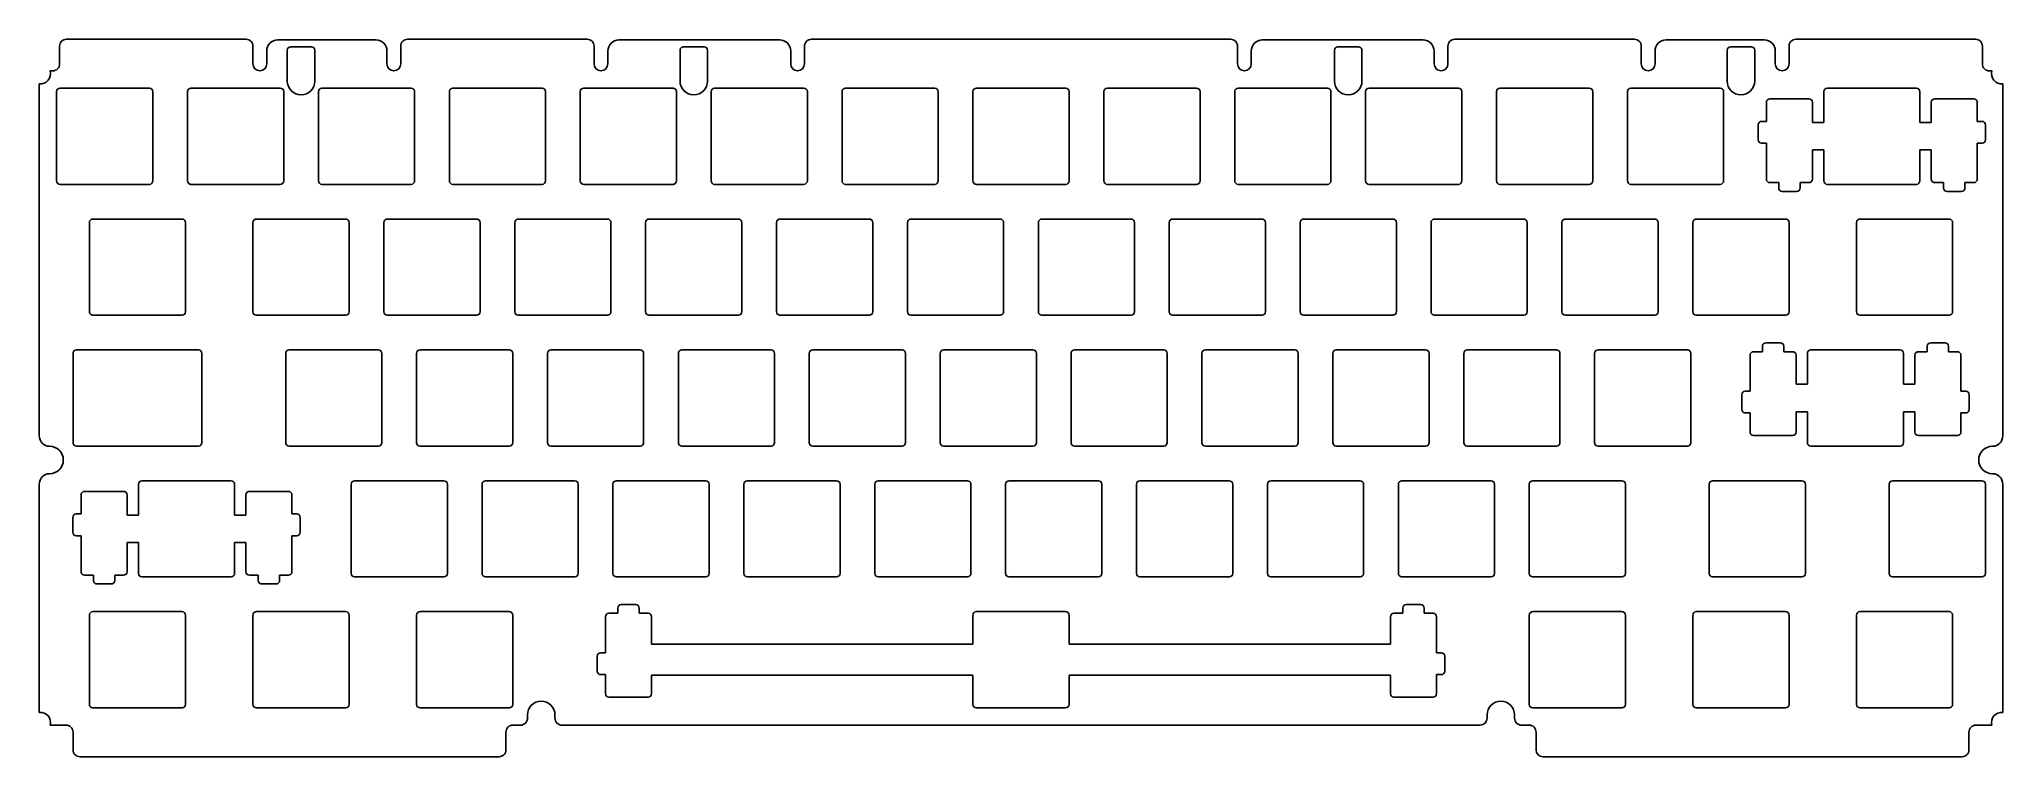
# Model space of a CAD drawing. Header units: millimetres. Extents: x 0 to 286, y 0 to 104.
import ezdxf

# ---------------------------------------------------------------- set-up
doc = ezdxf.new("R2010")
doc.units = ezdxf.units.MM
doc.layers.add('默认', color=18, linetype='Continuous', true_color=0x000000)

msp = doc.modelspace()

# ---------------------------------------------------------------- linework, layer by layer
at = {"color": 7, "linetype": 'Continuous'}
for p, q in [((273.2, 97.33), (260.2, 97.33)), ((251.35, 92.5), (251.35, 95.28)), ((251.85, 95.78), (257.55, 95.78)), ((258.05, 95.28), (258.05, 92.33)), ((275.35, 95.28), (275.35, 92.33)), ((281.55, 95.78), (275.85, 95.78)), ((282.05, 92.5), (282.05, 95.28)), ((250.15, 89.83), (250.15, 92)), ((250.65, 92.5), (251.35, 92.5)), ((258.05, 92.33), (259.7, 92.33)), ((275.35, 92.33), (273.7, 92.33)), ((282.75, 92.5), (282.05, 92.5)), ((283.25, 89.83), (283.25, 92)), ((251.35, 89.33), (250.65, 89.33)), ((251.35, 84.08), (251.35, 89.33)), ((282.05, 89.33), (282.75, 89.33)), ((282.05, 84.08), (282.05, 89.33)), ((259.7, 88.33), (258.05, 88.33)), ((273.7, 88.33), (275.35, 88.33)), ((253.15, 83.58), (251.85, 83.58)), ((253.15, 82.8), (253.15, 83.58)), ((257.55, 83.58), (256.25, 83.58)), ((256.25, 83.58), (256.25, 82.8)), ((260.2, 83.33), (273.2, 83.33)), ((275.85, 83.58), (277.15, 83.58)), ((277.15, 83.58), (277.15, 82.8)), ((280.25, 83.58), (281.55, 83.58)), ((280.25, 82.8), (280.25, 83.58)), ((255.75, 82.3), (253.65, 82.3)), ((277.65, 82.3), (279.75, 82.3)), ((253.37, 60.25), (251.27, 60.25)), ((275.27, 60.25), (277.37, 60.25)), ((248.97, 58.47), (248.97, 53.22)), ((250.77, 58.97), (249.47, 58.97)), ((250.77, 59.75), (250.77, 58.97)), ((253.87, 58.97), (253.87, 59.75)), ((255.17, 58.97), (253.87, 58.97)), ((270.82, 59.22), (257.82, 59.22)), ((273.47, 58.97), (274.77, 58.97)), ((274.77, 58.97), (274.77, 59.75)), ((277.87, 59.75), (277.87, 58.97)), ((277.87, 58.97), (279.17, 58.97)), ((279.67, 58.47), (279.67, 53.22)), ((247.77, 52.72), (247.77, 50.55)), ((248.97, 53.22), (248.27, 53.22)), ((255.67, 54.22), (257.32, 54.22)), ((272.97, 54.22), (271.32, 54.22)), ((279.67, 53.22), (280.37, 53.22)), ((280.87, 52.72), (280.87, 50.55)), ((248.27, 50.05), (248.97, 50.05)), ((248.97, 50.05), (248.97, 47.27)), ((257.32, 50.22), (255.67, 50.22)), ((255.67, 47.27), (255.67, 50.22)), ((271.32, 50.22), (272.97, 50.22)), ((272.97, 47.27), (272.97, 50.22)), ((280.37, 50.05), (279.67, 50.05)), ((279.67, 50.05), (279.67, 47.27)), ((249.47, 46.77), (255.17, 46.77)), ((279.17, 46.77), (273.47, 46.77)), ((257.82, 45.22), (270.82, 45.22)), ((27.93, 40.18), (14.93, 40.18)), ((6.08, 35.35), (6.08, 38.13)), ((6.58, 38.63), (12.28, 38.63)), ((12.78, 38.13), (12.78, 35.18)), ((30.08, 38.13), (30.08, 35.18)), ((36.28, 38.63), (30.58, 38.63)), ((36.78, 35.35), (36.78, 38.13)), ((4.88, 32.68), (4.88, 34.85)), ((5.38, 35.35), (6.08, 35.35)), ((12.78, 35.18), (14.43, 35.18)), ((30.08, 35.18), (28.43, 35.18)), ((37.48, 35.35), (36.78, 35.35)), ((37.98, 32.68), (37.98, 34.85)), ((6.08, 32.18), (5.38, 32.18)), ((6.08, 26.93), (6.08, 32.18)), ((36.78, 32.18), (37.48, 32.18)), ((36.78, 26.93), (36.78, 32.18)), ((14.43, 31.18), (12.78, 31.18)), ((28.43, 31.18), (30.08, 31.18)), ((7.88, 26.43), (6.58, 26.43)), ((7.88, 25.65), (7.88, 26.43)), ((12.28, 26.43), (10.98, 26.43)), ((10.98, 26.43), (10.98, 25.65)), ((14.93, 26.18), (27.93, 26.18)), ((30.58, 26.43), (31.88, 26.43)), ((31.88, 26.43), (31.88, 25.65)), ((34.98, 26.43), (36.28, 26.43)), ((34.98, 25.65), (34.98, 26.43)), ((10.48, 25.15), (8.38, 25.15)), ((32.38, 25.15), (34.48, 25.15)), ((82.4, 20.38), (82.4, 15.13)), ((84.2, 20.88), (82.9, 20.88)), ((84.2, 21.65), (84.2, 20.88)), ((86.8, 22.15), (84.7, 22.15)), ((87.3, 20.88), (87.3, 21.65)), ((88.6, 20.88), (87.3, 20.88)), ((89.1, 16.38), (89.1, 20.38)), ((135.87, 20.62), (135.87, 16.38)), ((149.37, 21.12), (136.37, 21.12)), ((149.87, 16.38), (149.87, 20.62)), ((196.65, 16.38), (196.65, 20.38)), ((197.15, 20.88), (198.45, 20.88)), ((198.45, 20.88), (198.45, 21.65)), ((198.95, 22.15), (201.05, 22.15)), ((201.55, 21.65), (201.55, 20.88)), ((201.55, 20.88), (202.85, 20.88)), ((203.35, 20.38), (203.35, 15.13)), ((81.2, 14.63), (81.2, 12.45)), ((82.4, 15.13), (81.7, 15.13)), ((203.35, 15.13), (204.05, 15.13)), ((204.55, 14.63), (204.55, 12.45)), ((81.7, 11.95), (82.4, 11.95)), ((82.4, 11.95), (82.4, 9.18)), ((89.1, 11.88), (135.87, 11.88)), ((89.1, 9.18), (89.1, 11.88)), ((135.87, 11.88), (135.87, 7.62)), ((196.65, 11.88), (149.87, 11.88)), ((149.87, 7.62), (149.87, 11.88)), ((196.65, 9.18), (196.65, 11.88)), ((204.05, 11.95), (203.35, 11.95)), ((203.35, 11.95), (203.35, 9.18)), ((82.9, 8.68), (88.6, 8.68)), ((202.85, 8.68), (197.15, 8.68)), ((136.37, 7.12), (149.37, 7.12))]:
    msp.add_line(p, q, dxfattribs=at)
for p, q in [((259.7, 96.83), (259.7, 92.33)), ((273.7, 96.83), (273.7, 92.33)), ((258.05, 88.33), (258.05, 84.08)), ((259.7, 83.83), (259.7, 88.33)), ((273.7, 88.33), (273.7, 83.83)), ((275.35, 88.33), (275.35, 84.08)), ((255.67, 54.22), (255.67, 58.47)), ((257.32, 58.72), (257.32, 54.22)), ((271.32, 58.72), (271.32, 54.22)), ((272.97, 54.22), (272.97, 58.47)), ((257.32, 45.72), (257.32, 50.22)), ((271.32, 50.22), (271.32, 45.72)), ((14.43, 39.68), (14.43, 35.18)), ((28.43, 39.68), (28.43, 35.18)), ((12.78, 31.18), (12.78, 26.93)), ((14.43, 26.68), (14.43, 31.18)), ((28.43, 31.18), (28.43, 26.68)), ((30.08, 31.18), (30.08, 26.93)), ((135.87, 16.38), (89.1, 16.38)), ((149.87, 16.38), (196.65, 16.38))]:
    msp.add_line(p, q)
for centre, start, end in [((260.2, 96.83), 90, 180), ((273.2, 96.83), 0, 90), ((257.55, 84.08), 270, 0), ((260.2, 83.83), 180, 270), ((273.2, 83.83), 270, 360), ((275.85, 84.08), 180, 270), ((255.17, 58.47), 0, 90), ((257.82, 58.72), 90, 180), ((270.82, 58.72), 0, 90), ((273.47, 58.47), 90, 180), ((257.82, 45.72), 180, 270), ((270.82, 45.72), 270, 360), ((14.93, 39.68), 90, 180), ((27.93, 39.68), 0, 90), ((12.28, 26.93), 270, 0), ((14.93, 26.68), 180, 270), ((27.93, 26.68), 270, 360), ((30.58, 26.93), 180, 270)]:
    msp.add_arc(centre, 0.5, start, end)
for centre, start, end in [((251.85, 95.28), 90, 180), ((257.55, 95.28), 0, 90), ((275.85, 95.28), 90, 180), ((281.55, 95.28), 0, 90), ((250.65, 92), 90, 180), ((282.75, 92), 0, 90), ((250.65, 89.83), 180, 270), ((282.75, 89.83), 270, 0), ((251.85, 84.08), 180, 270), ((281.55, 84.08), 270, 0), ((253.65, 82.8), 180, 270), ((255.75, 82.8), 270, 0), ((277.65, 82.8), 180, 270), ((279.75, 82.8), 270, 0), ((251.27, 59.75), 90, 180), ((253.37, 59.75), 0, 90), ((275.27, 59.75), 90, 180), ((277.37, 59.75), 0, 90), ((249.47, 58.47), 90, 180), ((279.17, 58.47), 0, 90), ((248.27, 52.72), 90, 180), ((280.37, 52.72), 0, 90), ((248.27, 50.55), 180, 270), ((280.37, 50.55), 270, 0), ((249.47, 47.27), 180, 270), ((255.17, 47.27), 270, 0), ((273.47, 47.27), 180, 270), ((279.17, 47.27), 270, 0), ((6.58, 38.13), 90, 180), ((12.28, 38.13), 0, 90), ((30.58, 38.13), 90, 180), ((36.28, 38.13), 0, 90), ((5.38, 34.85), 90, 180), ((37.48, 34.85), 0, 90), ((5.38, 32.68), 180, 270), ((37.48, 32.68), 270, 0), ((6.58, 26.93), 180, 270), ((36.28, 26.93), 270, 0), ((8.38, 25.65), 180, 270), ((10.48, 25.65), 270, 0), ((32.38, 25.65), 180, 270), ((34.48, 25.65), 270, 0), ((82.9, 20.38), 90, 180), ((84.7, 21.65), 90, 180), ((86.8, 21.65), 0, 90), ((88.6, 20.38), 0, 90), ((136.37, 20.62), 90, 180), ((149.37, 20.62), 0, 90), ((197.15, 20.38), 90, 180), ((198.95, 21.65), 90, 180), ((201.05, 21.65), 0, 90), ((202.85, 20.38), 0, 90), ((81.7, 14.63), 90, 180), ((204.05, 14.63), 0, 90), ((81.7, 12.45), 180, 270), ((204.05, 12.45), 270, 0), ((82.9, 9.18), 180, 270), ((88.6, 9.18), 270, 0), ((197.15, 9.18), 180, 270), ((202.85, 9.18), 270, 0), ((136.37, 7.62), 180, 270), ((149.37, 7.62), 270, 0)]:
    msp.add_arc(centre, 0.5, start, end, dxfattribs=at)
at = {"layer": '默认', "color": 7, "true_color": 0xffffff}
for points in [[(285.75, 6.46), (285.75, 39.7, 0.414214), (284.25, 41.2, -1), (284.25, 45.2, 0.414214), (285.75, 46.7), (285.75, 97.94, -0.527347), (284.17, 99.85), (283.8, 99.85, -0.414214), (282.8, 100.85), (282.8, 103.45, 0.414214), (281.8, 104.45), (255.65, 104.45, 0.414214), (254.65, 103.45), (254.65, 100.85, -1), (252.65, 100.85), (252.65, 102.75, 0.414214), (251.05, 104.35), (236.75, 104.35, 0.414214), (235.15, 102.75), (235.15, 100.85, -1), (233.15, 100.85), (233.15, 103.45, 0.414214), (232.15, 104.45), (206, 104.45, 0.414214), (205, 103.45), (205, 100.85, -1), (203, 100.85), (203, 102.75, 0.414214), (201.4, 104.35), (177.98, 104.35, 0.414214), (176.38, 102.75), (176.38, 100.85, -1), (174.38, 100.85), (174.38, 103.45, 0.414214), (173.38, 104.45), (112.37, 104.45, 0.414214), (111.37, 103.45), (111.37, 100.85, -1), (109.37, 100.85), (109.37, 102.75, 0.414214), (107.77, 104.35), (84.35, 104.35, 0.414214), (82.75, 102.75), (82.75, 100.85, -1), (80.75, 100.85), (80.75, 103.45, 0.414214), (79.75, 104.45), (53.6, 104.45, 0.414214), (52.6, 103.45), (52.6, 100.85, -1), (50.6, 100.85), (50.6, 102.75, 0.414214), (49, 104.35), (34.7, 104.35, 0.414214), (33.1, 102.75), (33.1, 100.85, -1), (31.1, 100.85), (31.1, 103.45, 0.414214), (30.1, 104.45), (3.95, 104.45, 0.414214), (2.95, 103.45), (2.95, 100.85, -0.414214), (1.95, 99.85), (1.58, 99.85, -0.527347), (0, 97.94), (0, 46.7, 0.414214), (1.5, 45.2, -1), (1.5, 41.2, 0.414214), (0, 39.7), (0, 6.46, -0.51635), (1.59, 4.6), (3.91, 4.6, -0.414214), (4.91, 3.6), (4.91, 1, 0.414214), (5.91, 0), (66.91, 0, 0.414214), (67.91, 1), (67.91, 3.6, -0.414214), (68.91, 4.6), (70.05, 4.6, 0.414214), (71.05, 5.6), (71.05, 6.1, -1), (75.05, 6.1), (75.05, 5.6, 0.414214), (76.05, 4.6), (209.71, 4.6, 0.414213), (210.71, 5.6), (210.71, 6.1, -1), (214.71, 6.1), (214.71, 5.6, 0.414214), (215.71, 4.6), (216.84, 4.6, -0.414214), (217.84, 3.6), (217.84, 1, 0.414114), (218.84, 0), (279.84, 0, 0.414214), (280.84, 1), (280.84, 3.6, -0.414214), (281.84, 4.6), (284.16, 4.6, -0.516318)], [(40.1, 98.35, -1), (36.1, 98.35), (36.1, 102.85, -0.414214), (36.6, 103.35), (39.6, 103.35, -0.414214), (40.1, 102.85)], [(97.25, 98.35, -1), (93.25, 98.35), (93.25, 102.85, -0.414214), (93.75, 103.35), (96.75, 103.35, -0.414214), (97.25, 102.85)], [(192.5, 102.85), (192.5, 98.35, -1), (188.5, 98.35), (188.5, 102.85, -0.414214), (189, 103.35), (192, 103.35, -0.414214)], [(245.65, 102.85, -0.414214), (246.15, 103.35), (249.15, 103.35, -0.414214), (249.65, 102.85), (249.65, 98.35, -1), (245.65, 98.35)], [(16.03, 97.33, -0.414214), (16.53, 96.83), (16.53, 83.83, -0.414214), (16.03, 83.33), (3.03, 83.33, -0.414214), (2.53, 83.83), (2.53, 96.83, -0.414214), (3.03, 97.33)], [(35.08, 97.33, -0.414214), (35.58, 96.83), (35.58, 83.83, -0.414214), (35.08, 83.33), (22.08, 83.33, -0.414214), (21.58, 83.83), (21.58, 96.83, -0.414214), (22.08, 97.33)], [(54.13, 97.33, -0.414214), (54.63, 96.83), (54.63, 83.83, -0.414214), (54.13, 83.33), (41.13, 83.33, -0.414214), (40.63, 83.83), (40.63, 96.83, -0.414214), (41.13, 97.33)], [(73.18, 97.33, -0.414214), (73.68, 96.83), (73.68, 83.83, -0.414214), (73.18, 83.33), (60.18, 83.33, -0.414214), (59.68, 83.83), (59.68, 96.83, -0.414214), (60.18, 97.33)], [(92.23, 97.33, -0.414214), (92.73, 96.83), (92.73, 83.83, -0.414214), (92.23, 83.33), (79.23, 83.33, -0.414214), (78.73, 83.83), (78.73, 96.83, -0.414214), (79.23, 97.33)], [(111.28, 97.33, -0.414214), (111.78, 96.83), (111.78, 83.83, -0.414214), (111.28, 83.33), (98.28, 83.33, -0.414214), (97.78, 83.83), (97.78, 96.83, -0.414214), (98.28, 97.33)], [(130.33, 97.33, -0.414214), (130.83, 96.83), (130.83, 83.83, -0.414214), (130.33, 83.33), (117.33, 83.33, -0.414214), (116.83, 83.83), (116.83, 96.83, -0.414214), (117.33, 97.33)], [(149.38, 97.33, -0.414214), (149.88, 96.83), (149.88, 83.83, -0.414214), (149.38, 83.33), (136.38, 83.33, -0.414214), (135.88, 83.83), (135.88, 96.83, -0.414214), (136.38, 97.33)], [(168.43, 97.33, -0.414214), (168.93, 96.83), (168.93, 83.83, -0.414214), (168.43, 83.33), (155.43, 83.33, -0.414214), (154.93, 83.83), (154.93, 96.83, -0.414214), (155.43, 97.33)], [(187.48, 97.33, -0.414214), (187.98, 96.83), (187.98, 83.83, -0.414214), (187.48, 83.33), (174.48, 83.33, -0.414214), (173.98, 83.83), (173.98, 96.83, -0.414214), (174.48, 97.33)], [(206.53, 97.33, -0.414214), (207.03, 96.83), (207.03, 83.83, -0.414214), (206.53, 83.33), (193.53, 83.33, -0.414214), (193.03, 83.83), (193.03, 96.83, -0.414214), (193.53, 97.33)], [(225.58, 97.33, -0.414214), (226.08, 96.83), (226.08, 83.83, -0.414214), (225.58, 83.33), (212.58, 83.33, -0.414214), (212.08, 83.83), (212.08, 96.83, -0.414214), (212.58, 97.33)], [(244.63, 97.33, -0.414214), (245.13, 96.83), (245.13, 83.83, -0.414214), (244.63, 83.33), (231.63, 83.33, -0.414214), (231.13, 83.83), (231.13, 96.83, -0.414214), (231.63, 97.33)], [(20.79, 78.28, -0.414214), (21.29, 77.78), (21.29, 64.78, -0.414214), (20.79, 64.28), (7.79, 64.28, -0.414214), (7.29, 64.78), (7.29, 77.78, -0.414214), (7.79, 78.28)], [(44.6, 78.28, -0.414214), (45.1, 77.78), (45.1, 64.78, -0.414214), (44.6, 64.28), (31.6, 64.28, -0.414214), (31.1, 64.78), (31.1, 77.78, -0.414214), (31.6, 78.28)], [(63.65, 78.28, -0.414214), (64.15, 77.78), (64.15, 64.78, -0.414214), (63.65, 64.28), (50.65, 64.28, -0.414214), (50.15, 64.78), (50.15, 77.78, -0.414214), (50.65, 78.28)], [(82.7, 78.28, -0.414214), (83.2, 77.78), (83.2, 64.78, -0.414214), (82.7, 64.28), (69.7, 64.28, -0.414214), (69.2, 64.78), (69.2, 77.78, -0.414214), (69.7, 78.28)], [(101.75, 78.28, -0.414214), (102.25, 77.78), (102.25, 64.78, -0.414214), (101.75, 64.28), (88.75, 64.28, -0.414214), (88.25, 64.78), (88.25, 77.78, -0.414214), (88.75, 78.28)], [(120.8, 78.28, -0.414214), (121.3, 77.78), (121.3, 64.78, -0.414214), (120.8, 64.28), (107.8, 64.28, -0.414214), (107.3, 64.78), (107.3, 77.78, -0.414214), (107.8, 78.28)], [(139.85, 78.28, -0.414214), (140.35, 77.78), (140.35, 64.78, -0.414214), (139.85, 64.28), (126.85, 64.28, -0.414214), (126.35, 64.78), (126.35, 77.78, -0.414214), (126.85, 78.28)], [(158.9, 78.28, -0.414214), (159.4, 77.78), (159.4, 64.78, -0.414214), (158.9, 64.28), (145.9, 64.28, -0.414214), (145.4, 64.78), (145.4, 77.78, -0.414214), (145.9, 78.28)], [(177.95, 78.28, -0.414214), (178.45, 77.78), (178.45, 64.78, -0.414214), (177.95, 64.28), (164.95, 64.28, -0.414214), (164.45, 64.78), (164.45, 77.78, -0.414214), (164.95, 78.28)], [(197, 78.28, -0.414214), (197.5, 77.78), (197.5, 64.78, -0.414214), (197, 64.28), (184, 64.28, -0.414214), (183.5, 64.78), (183.5, 77.78, -0.414214), (184, 78.28)], [(216.05, 78.28, -0.414214), (216.55, 77.78), (216.55, 64.78, -0.414214), (216.05, 64.28), (203.05, 64.28, -0.414214), (202.55, 64.78), (202.55, 77.78, -0.414214), (203.05, 78.28)], [(235.1, 78.28, -0.414214), (235.6, 77.78), (235.6, 64.78, -0.414214), (235.1, 64.28), (222.1, 64.28, -0.414214), (221.6, 64.78), (221.6, 77.78, -0.414214), (222.1, 78.28)], [(254.15, 78.28, -0.414214), (254.65, 77.78), (254.65, 64.78, -0.414214), (254.15, 64.28), (241.15, 64.28, -0.414214), (240.65, 64.78), (240.65, 77.78, -0.414214), (241.15, 78.28)], [(277.96, 78.28, -0.414214), (278.46, 77.78), (278.46, 64.78, -0.414214), (277.96, 64.28), (264.96, 64.28, -0.414214), (264.46, 64.78), (264.46, 77.78, -0.414214), (264.96, 78.28)], [(23.67, 58.72), (23.67, 45.72, -0.414214), (23.17, 45.22), (5.41, 45.22, -0.414214), (4.91, 45.72), (4.91, 58.72, -0.414214), (5.41, 59.22), (23.17, 59.22, -0.414214)], [(49.36, 59.22, -0.414214), (49.86, 58.72), (49.86, 45.72, -0.414214), (49.36, 45.22), (36.36, 45.22, -0.414214), (35.86, 45.72), (35.86, 58.72, -0.414214), (36.36, 59.22)], [(68.41, 59.22, -0.414214), (68.91, 58.72), (68.91, 45.72, -0.414214), (68.41, 45.22), (55.41, 45.22, -0.414214), (54.91, 45.72), (54.91, 58.72, -0.414214), (55.41, 59.22)], [(87.46, 59.22, -0.414214), (87.96, 58.72), (87.96, 45.72, -0.414214), (87.46, 45.22), (74.46, 45.22, -0.414214), (73.96, 45.72), (73.96, 58.72, -0.414214), (74.46, 59.22)], [(106.51, 59.22, -0.414214), (107.01, 58.72), (107.01, 45.72, -0.414214), (106.51, 45.22), (93.51, 45.22, -0.414214), (93.01, 45.72), (93.01, 58.72, -0.414214), (93.51, 59.22)], [(125.56, 59.22, -0.414214), (126.06, 58.72), (126.06, 45.72, -0.414214), (125.56, 45.22), (112.56, 45.22, -0.414214), (112.06, 45.72), (112.06, 58.72, -0.414214), (112.56, 59.22)], [(144.61, 59.22, -0.414214), (145.11, 58.72), (145.11, 45.72, -0.414214), (144.61, 45.22), (131.61, 45.22, -0.414214), (131.11, 45.72), (131.11, 58.72, -0.414214), (131.61, 59.22)], [(163.66, 59.22, -0.414214), (164.16, 58.72), (164.16, 45.72, -0.414214), (163.66, 45.22), (150.66, 45.22, -0.414214), (150.16, 45.72), (150.16, 58.72, -0.414214), (150.66, 59.22)], [(182.71, 59.22, -0.414214), (183.21, 58.72), (183.21, 45.72, -0.414214), (182.71, 45.22), (169.71, 45.22, -0.414214), (169.21, 45.72), (169.21, 58.72, -0.414214), (169.71, 59.22)], [(201.76, 59.22, -0.414214), (202.26, 58.72), (202.26, 45.72, -0.414214), (201.76, 45.22), (188.76, 45.22, -0.414214), (188.26, 45.72), (188.26, 58.72, -0.414214), (188.76, 59.22)], [(220.81, 59.22, -0.414214), (221.31, 58.72), (221.31, 45.72, -0.414214), (220.81, 45.22), (207.81, 45.22, -0.414214), (207.31, 45.72), (207.31, 58.72, -0.414214), (207.81, 59.22)], [(239.86, 59.22, -0.414214), (240.36, 58.72), (240.36, 45.72, -0.414214), (239.86, 45.22), (226.86, 45.22, -0.414214), (226.36, 45.72), (226.36, 58.72, -0.414214), (226.86, 59.22)], [(58.89, 40.18, -0.414214), (59.39, 39.68), (59.39, 26.68, -0.414214), (58.89, 26.18), (45.89, 26.18, -0.414214), (45.39, 26.68), (45.39, 39.68, -0.414214), (45.89, 40.18)], [(77.94, 40.18, -0.414214), (78.44, 39.68), (78.44, 26.68, -0.414214), (77.94, 26.18), (64.94, 26.18, -0.414214), (64.44, 26.68), (64.44, 39.68, -0.414214), (64.94, 40.18)], [(96.99, 40.18, -0.414214), (97.49, 39.68), (97.49, 26.68, -0.414214), (96.99, 26.18), (83.99, 26.18, -0.414214), (83.49, 26.68), (83.49, 39.68, -0.414214), (83.99, 40.18)], [(116.04, 40.18, -0.414214), (116.54, 39.68), (116.54, 26.68, -0.414214), (116.04, 26.18), (103.04, 26.18, -0.414214), (102.54, 26.68), (102.54, 39.68, -0.414214), (103.04, 40.18)], [(135.09, 40.18, -0.414214), (135.59, 39.68), (135.59, 26.68, -0.414214), (135.09, 26.18), (122.09, 26.18, -0.414214), (121.59, 26.68), (121.59, 39.68, -0.414214), (122.09, 40.18)], [(154.14, 40.18, -0.414214), (154.64, 39.68), (154.64, 26.68, -0.414214), (154.14, 26.18), (141.14, 26.18, -0.414214), (140.64, 26.68), (140.64, 39.68, -0.414214), (141.14, 40.18)], [(173.19, 40.18, -0.414214), (173.69, 39.68), (173.69, 26.68, -0.414214), (173.19, 26.18), (160.19, 26.18, -0.414214), (159.69, 26.68), (159.69, 39.68, -0.414214), (160.19, 40.18)], [(192.24, 40.18, -0.414214), (192.74, 39.68), (192.74, 26.68, -0.414214), (192.24, 26.18), (179.24, 26.18, -0.414214), (178.74, 26.68), (178.74, 39.68, -0.414214), (179.24, 40.18)], [(211.29, 40.18, -0.414214), (211.79, 39.68), (211.79, 26.68, -0.414214), (211.29, 26.18), (198.29, 26.18, -0.414214), (197.79, 26.68), (197.79, 39.68, -0.414214), (198.29, 40.18)], [(230.34, 40.18, -0.414214), (230.84, 39.68), (230.84, 26.68, -0.414214), (230.34, 26.18), (217.34, 26.18, -0.414214), (216.84, 26.68), (216.84, 39.68, -0.414214), (217.34, 40.18)], [(256.53, 40.18, -0.414214), (257.03, 39.68), (257.03, 26.68, -0.414214), (256.53, 26.18), (243.53, 26.18, -0.414214), (243.03, 26.68), (243.03, 39.68, -0.414214), (243.53, 40.18)], [(282.72, 40.18, -0.414214), (283.22, 39.68), (283.22, 26.68, -0.414214), (282.72, 26.18), (269.72, 26.18, -0.414214), (269.22, 26.68), (269.22, 39.68, -0.414214), (269.72, 40.18)], [(20.79, 21.12, -0.414214), (21.29, 20.62), (21.29, 7.62, -0.414214), (20.79, 7.12), (7.79, 7.12, -0.414214), (7.29, 7.62), (7.29, 20.62, -0.414214), (7.79, 21.12)], [(44.6, 21.12, -0.414214), (45.1, 20.62), (45.1, 7.62, -0.414214), (44.6, 7.12), (31.6, 7.12, -0.414214), (31.1, 7.62), (31.1, 20.62, -0.414214), (31.6, 21.12)], [(68.41, 21.12, -0.414214), (68.91, 20.62), (68.91, 7.62, -0.414214), (68.41, 7.12), (55.41, 7.12, -0.414214), (54.91, 7.62), (54.91, 20.62, -0.414214), (55.41, 21.12)], [(230.34, 21.12, -0.414214), (230.84, 20.62), (230.84, 7.62, -0.414214), (230.34, 7.12), (217.34, 7.12, -0.414214), (216.84, 7.62), (216.84, 20.62, -0.414214), (217.34, 21.12)], [(254.15, 21.12, -0.414214), (254.65, 20.62), (254.65, 7.62, -0.414214), (254.15, 7.12), (241.15, 7.12, -0.414214), (240.65, 7.62), (240.65, 20.62, -0.414214), (241.15, 21.12)], [(277.96, 21.12, -0.414214), (278.46, 20.62), (278.46, 7.62, -0.414214), (277.96, 7.12), (264.96, 7.12, -0.414214), (264.46, 7.62), (264.46, 20.62, -0.414214), (264.96, 21.12)]]:
    msp.add_lwpolyline(points, format="xyb", close=True, dxfattribs=at)

doc.saveas('drawing.dxf')
